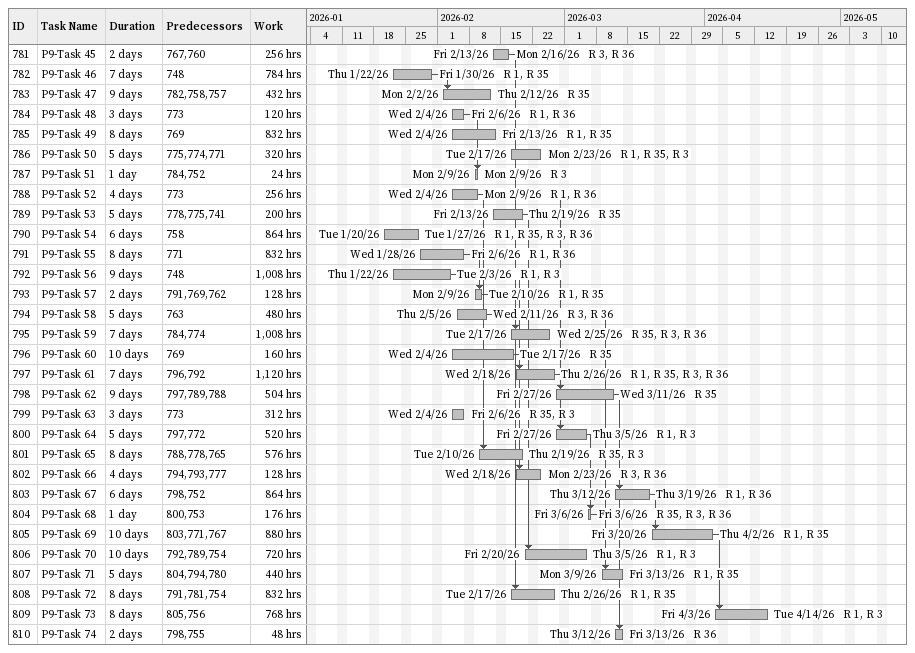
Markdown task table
| ID | Task | Duration | Start | Finish | Predecessors | Resources | Work (h) |
|---|---|---|---|---|---|---|---|
| 781 | P9-Task 45 | 2d | 2026-02-13 | 2026-02-16 | 767, 760 | R 3, R 36 | 256 |
| 782 | P9-Task 46 | 7d | 2026-01-22 | 2026-01-30 | 748 | R 1, R 35 | 784 |
| 783 | P9-Task 47 | 9d | 2026-02-02 | 2026-02-12 | 782, 758, 757 | R 35 | 432 |
| 784 | P9-Task 48 | 3d | 2026-02-04 | 2026-02-06 | 773 | R 1, R 36 | 120 |
| 785 | P9-Task 49 | 8d | 2026-02-04 | 2026-02-13 | 769 | R 1, R 35 | 832 |
| 786 | P9-Task 50 | 5d | 2026-02-17 | 2026-02-23 | 775, 774, 771 | R 1, R 35, R 3 | 320 |
| 787 | P9-Task 51 | 1d | 2026-02-09 | 2026-02-09 | 784, 752 | R 3 | 24 |
| 788 | P9-Task 52 | 4d | 2026-02-04 | 2026-02-09 | 773 | R 1, R 36 | 256 |
| 789 | P9-Task 53 | 5d | 2026-02-13 | 2026-02-19 | 778, 775, 741 | R 35 | 200 |
| 790 | P9-Task 54 | 6d | 2026-01-20 | 2026-01-27 | 758 | R 1, R 35, R 3, R 36 | 864 |
| 791 | P9-Task 55 | 8d | 2026-01-28 | 2026-02-06 | 771 | R 1, R 36 | 832 |
| 792 | P9-Task 56 | 9d | 2026-01-22 | 2026-02-03 | 748 | R 1, R 3 | 1008 |
| 793 | P9-Task 57 | 2d | 2026-02-09 | 2026-02-10 | 791, 769, 762 | R 1, R 35 | 128 |
| 794 | P9-Task 58 | 5d | 2026-02-05 | 2026-02-11 | 763 | R 3, R 36 | 480 |
| 795 | P9-Task 59 | 7d | 2026-02-17 | 2026-02-25 | 784, 774 | R 35, R 3, R 36 | 1008 |
| 796 | P9-Task 60 | 10d | 2026-02-04 | 2026-02-17 | 769 | R 35 | 160 |
| 797 | P9-Task 61 | 7d | 2026-02-18 | 2026-02-26 | 796, 792 | R 1, R 35, R 3, R 36 | 1120 |
| 798 | P9-Task 62 | 9d | 2026-02-27 | 2026-03-11 | 797, 789, 788 | R 35 | 504 |
| 799 | P9-Task 63 | 3d | 2026-02-04 | 2026-02-06 | 773 | R 35, R 3 | 312 |
| 800 | P9-Task 64 | 5d | 2026-02-27 | 2026-03-05 | 797, 772 | R 1, R 3 | 520 |
| 801 | P9-Task 65 | 8d | 2026-02-10 | 2026-02-19 | 788, 778, 765 | R 35, R 3 | 576 |
| 802 | P9-Task 66 | 4d | 2026-02-18 | 2026-02-23 | 794, 793, 777 | R 3, R 36 | 128 |
| 803 | P9-Task 67 | 6d | 2026-03-12 | 2026-03-19 | 798, 752 | R 1, R 36 | 864 |
| 804 | P9-Task 68 | 1d | 2026-03-06 | 2026-03-06 | 800, 753 | R 35, R 3, R 36 | 176 |
| 805 | P9-Task 69 | 10d | 2026-03-20 | 2026-04-02 | 803, 771, 767 | R 1, R 35 | 880 |
| 806 | P9-Task 70 | 10d | 2026-02-20 | 2026-03-05 | 792, 789, 754 | R 1, R 3 | 720 |
| 807 | P9-Task 71 | 5d | 2026-03-09 | 2026-03-13 | 804, 794, 780 | R 1, R 35 | 440 |
| 808 | P9-Task 72 | 8d | 2026-02-17 | 2026-02-26 | 791, 781, 754 | R 1, R 35 | 832 |
| 809 | P9-Task 73 | 8d | 2026-04-03 | 2026-04-14 | 805, 756 | R 1, R 3 | 768 |
| 810 | P9-Task 74 | 2d | 2026-03-12 | 2026-03-13 | 798, 755 | R 36 | 48 |
